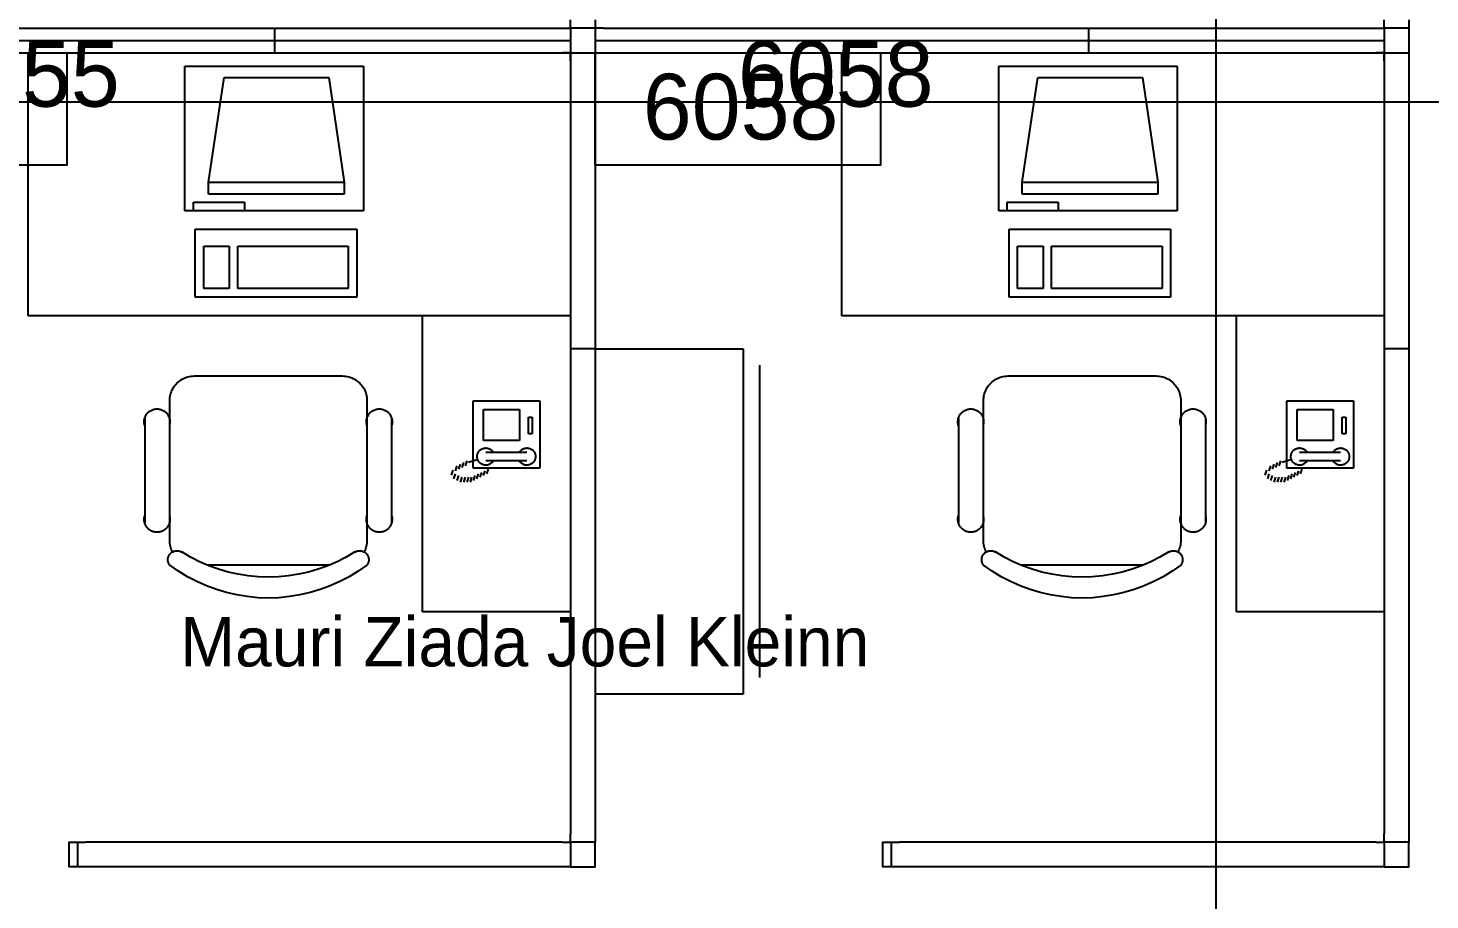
# Model space of a CAD drawing. Header units: millimetres. Extents: x 18694 to 89916, y 18694 to 89916.
# Drawn here: x 45707 to 50039, y 78460 to 81153 of the extents above; entities that cross this region are included whole.
import ezdxf

# ---------------------------------------------------------------- set-up
doc = ezdxf.new("R2010")
doc.units = ezdxf.units.MM
doc.header["$MEASUREMENT"] = 0
for name, color, linetype in [('EMPLOYEE', 7, 'Continuous'), ('GRIDLN', 7, 'Continuous'), ('PANELS_201', 7, 'Continuous'), ('RMNUM', 7, 'Continuous')]:
    doc.layers.add(name, color=color, linetype=linetype)

msp = doc.modelspace()

# ---------------------------------------------------------------- linework, layer by layer
for p, q in [((45707.338085, 80264.260101), (45707.338085, 81077.060101)), ((45707.338085, 81077.060101), (47383.738085, 81077.060101)), ((47383.738085, 81077.060101), (47383.738085, 79349.860101)), ((48221.938085, 80264.260101), (48221.938085, 81077.060101)), ((48221.938085, 81077.060101), (49898.338085, 81077.060101)), ((49898.338085, 81077.060101), (49898.338085, 79349.860101)), ((46192.136168, 80588.689697), (46192.136168, 81035.104466)), ((46192.136168, 81035.104466), (46743.589706, 81035.104466)), ((46743.589706, 81035.104466), (46743.589706, 80588.689697)), ((48706.736168, 80588.689697), (48706.736168, 81035.104466)), ((48706.736168, 81035.104466), (49258.189706, 81035.104466)), ((49258.189706, 81035.104466), (49258.189706, 80588.689697)), ((46264.662937, 80677.589697), (46313.438399, 81000.958867)), ((46313.438399, 81000.958867), (46636.39543, 81000.958867)), ((46636.39543, 81000.958867), (46683.762937, 80677.589697)), ((48779.262937, 80677.589697), (48828.038399, 81000.958867)), ((48828.038399, 81000.958867), (49150.99543, 81000.958867)), ((49150.99543, 81000.958867), (49198.362937, 80677.589697)), ((46264.662937, 80640.458987), (46264.662937, 80677.589697)), ((46264.662937, 80677.589697), (46683.762937, 80677.589697)), ((46683.762937, 80677.589697), (46683.762937, 80640.458987)), ((48779.262937, 80640.458987), (48779.262937, 80677.589697)), ((48779.262937, 80677.589697), (49198.362937, 80677.589697)), ((49198.362937, 80677.589697), (49198.362937, 80640.458987)), ((46683.762937, 80640.458987), (46264.662937, 80640.458987)), ((49198.362937, 80640.458987), (48779.262937, 80640.458987)), ((46743.589706, 80588.689697), (46192.136168, 80588.689697)), ((46218.39586, 80614.949389), (46375.954014, 80614.949389)), ((46218.39586, 80588.689697), (46218.39586, 80614.949389)), ((46375.954014, 80614.949389), (46375.954014, 80588.689697)), ((49258.189706, 80588.689697), (48706.736168, 80588.689697)), ((48732.99586, 80614.949389), (48890.554014, 80614.949389)), ((48732.99586, 80588.689697), (48732.99586, 80614.949389)), ((48890.554014, 80614.949389), (48890.554014, 80588.689697)), ((46224.140168, 80321.989697), (46224.140168, 80532.067235)), ((46224.140168, 80532.067235), (46723.074322, 80532.067235)), ((46723.074322, 80532.067235), (46723.074322, 80321.989697)), ((48738.740168, 80321.989697), (48738.740168, 80532.067235)), ((48738.740168, 80532.067235), (49237.674322, 80532.067235)), ((49237.674322, 80532.067235), (49237.674322, 80321.989697)), ((46250.39986, 80348.249389), (46250.39986, 80479.54785)), ((46250.39986, 80479.54785), (46329.178937, 80479.54785)), ((46329.178937, 80479.54785), (46329.178937, 80348.249389)), ((46355.438629, 80348.249389), (46355.438629, 80479.54785)), ((46355.438629, 80479.54785), (46696.814629, 80479.54785)), ((46696.814629, 80479.54785), (46696.814629, 80348.249389)), ((48764.99986, 80348.249389), (48764.99986, 80479.54785)), ((48764.99986, 80479.54785), (48843.778937, 80479.54785)), ((48843.778937, 80479.54785), (48843.778937, 80348.249389)), ((48870.038629, 80348.249389), (48870.038629, 80479.54785)), ((48870.038629, 80479.54785), (49211.414629, 80479.54785)), ((49211.414629, 80479.54785), (49211.414629, 80348.249389)), ((46723.074322, 80321.989697), (46224.140168, 80321.989697)), ((46329.178937, 80348.249389), (46250.39986, 80348.249389)), ((46696.814629, 80348.249389), (46355.438629, 80348.249389)), ((49237.674322, 80321.989697), (48738.740168, 80321.989697)), ((48843.778937, 80348.249389), (48764.99986, 80348.249389)), ((49211.414629, 80348.249389), (48870.038629, 80348.249389)), ((47383.738085, 80264.260101), (45707.338085, 80264.260101)), ((46926.538085, 79349.860101), (46926.538085, 80264.260101)), ((49898.338085, 80264.260101), (48221.938085, 80264.260101)), ((49441.138085, 79349.860101), (49441.138085, 80264.260101)), ((47459.938085, 80162.660101), (47917.138085, 80162.660101)), ((47459.938085, 80162.660101), (47459.938085, 79095.860101)), ((47917.138085, 80162.660101), (47917.138085, 79095.860101)), ((47967.938085, 80111.860101), (47967.938085, 79146.660101)), ((46221.274185, 80078.479406), (46678.474185, 80078.479406)), ((48735.874185, 80078.479406), (49193.074185, 80078.479406)), ((46145.074185, 79570.479406), (46145.074185, 80002.279406)), ((46754.674185, 80002.279406), (46754.674185, 79570.479406)), ((47082.630206, 79793.477136), (47082.630206, 80001.891307)), ((47082.630206, 80001.891307), (47288.473664, 80001.891307)), ((47114.471429, 79879.713103), (47114.471429, 79974.963103)), ((47114.471429, 79974.963103), (47225.596429, 79974.963103)), ((47225.596429, 79974.963103), (47225.596429, 79879.713103)), ((47288.473664, 80001.891307), (47288.473664, 79793.477136)), ((48659.674185, 79570.479406), (48659.674185, 80002.279406)), ((49269.274185, 80002.279406), (49269.274185, 79570.479406)), ((49597.230206, 79793.477136), (49597.230206, 80001.891307)), ((49597.230206, 80001.891307), (49803.073664, 80001.891307)), ((49629.071429, 79879.713103), (49629.071429, 79974.963103)), ((49629.071429, 79974.963103), (49740.196429, 79974.963103)), ((49740.196429, 79974.963103), (49740.196429, 79879.713103)), ((49803.073664, 80001.891307), (49803.073664, 79793.477136)), ((46067.807748, 79948.304406), (46067.807748, 79624.454406)), ((46830.874185, 79948.304406), (46830.874185, 79624.454406)), ((47134.315179, 79951.150603), (47134.315179, 79951.150603)), ((47134.315179, 79927.338103), (47134.315179, 79927.338103)), ((47158.127679, 79951.150603), (47158.127679, 79951.150603)), ((47158.127679, 79927.338103), (47158.127679, 79927.338103)), ((47181.940179, 79951.150603), (47181.940179, 79951.150603)), ((47181.940179, 79927.338103), (47181.940179, 79927.338103)), ((47205.752679, 79951.150603), (47205.752679, 79951.150603)), ((47205.752679, 79927.338103), (47205.752679, 79927.338103)), ((47253.377679, 79899.556853), (47253.377679, 79951.150603)), ((47253.377679, 79951.150603), (47265.283929, 79951.150603)), ((47265.283929, 79951.150603), (47265.283929, 79899.556853)), ((48582.407748, 79948.304406), (48582.407748, 79624.454406)), ((49345.474185, 79948.304406), (49345.474185, 79624.454406)), ((49648.915179, 79951.150603), (49648.915179, 79951.150603)), ((49648.915179, 79927.338103), (49648.915179, 79927.338103)), ((49672.727679, 79951.150603), (49672.727679, 79951.150603)), ((49672.727679, 79927.338103), (49672.727679, 79927.338103)), ((49696.540179, 79951.150603), (49696.540179, 79951.150603)), ((49696.540179, 79927.338103), (49696.540179, 79927.338103)), ((49720.352679, 79951.150603), (49720.352679, 79951.150603)), ((49720.352679, 79927.338103), (49720.352679, 79927.338103)), ((49767.977679, 79899.556853), (49767.977679, 79951.150603)), ((49767.977679, 79951.150603), (49779.883929, 79951.150603)), ((49779.883929, 79951.150603), (49779.883929, 79899.556853)), ((47134.315179, 79903.525603), (47134.315179, 79903.525603)), ((47158.127679, 79903.525603), (47158.127679, 79903.525603)), ((47181.940179, 79903.525603), (47181.940179, 79903.525603)), ((47205.752679, 79903.525603), (47205.752679, 79903.525603)), ((47265.283929, 79899.556853), (47253.377679, 79899.556853)), ((49648.915179, 79903.525603), (49648.915179, 79903.525603)), ((49672.727679, 79903.525603), (49672.727679, 79903.525603)), ((49696.540179, 79903.525603), (49696.540179, 79903.525603)), ((49720.352679, 79903.525603), (49720.352679, 79903.525603)), ((49779.883929, 79899.556853), (49767.977679, 79899.556853)), ((47225.596429, 79879.713103), (47114.471429, 79879.713103)), ((47248.732791, 79842.194013), (47121.732791, 79842.194013)), ((49740.196429, 79879.713103), (49629.071429, 79879.713103)), ((49763.332791, 79842.194013), (49636.332791, 79842.194013)), ((47032.419696, 79801.167098), (47027.339696, 79785.927098)), ((47042.579696, 79806.247098), (47037.499696, 79791.007098)), ((47052.739696, 79811.327098), (47047.659696, 79796.087098)), ((47062.899696, 79816.407098), (47057.819696, 79801.167098)), ((47096.881811, 79820.492369), (47067.979696, 79811.327098)), ((47248.732791, 79816.794013), (47121.732791, 79816.794013)), ((49547.019696, 79801.167098), (49541.939696, 79785.927098)), ((49557.179696, 79806.247098), (49552.099696, 79791.007098)), ((49567.339696, 79811.327098), (49562.259696, 79796.087098)), ((49577.499696, 79816.407098), (49572.419696, 79801.167098)), ((49611.481811, 79820.492369), (49582.579696, 79811.327098)), ((49763.332791, 79816.794013), (49636.332791, 79816.794013)), ((47020.105649, 79787.721413), (47015.025649, 79772.481413)), ((47027.339696, 79775.767098), (47022.259696, 79760.527098)), ((47037.499696, 79770.687098), (47032.419696, 79755.447098)), ((47047.659696, 79765.607098), (47042.579696, 79750.367098)), ((47057.819696, 79765.607098), (47052.739696, 79750.367098)), ((47067.979696, 79765.607098), (47062.899696, 79750.367098)), ((47078.139696, 79765.607098), (47073.059696, 79750.367098)), ((47288.473664, 79793.477136), (47082.630206, 79793.477136)), ((47088.299696, 79770.687098), (47083.219696, 79755.447098)), ((47098.459696, 79775.767098), (47093.379696, 79760.527098)), ((47108.619696, 79780.847098), (47103.539696, 79765.607098)), ((47118.779696, 79785.927098), (47113.699696, 79770.687098)), ((47128.939696, 79791.007098), (47123.859696, 79775.767098)), ((49534.705649, 79787.721413), (49529.625649, 79772.481413)), ((49541.939696, 79775.767098), (49536.859696, 79760.527098)), ((49552.099696, 79770.687098), (49547.019696, 79755.447098)), ((49562.259696, 79765.607098), (49557.179696, 79750.367098)), ((49572.419696, 79765.607098), (49567.339696, 79750.367098)), ((49582.579696, 79765.607098), (49577.499696, 79750.367098)), ((49592.739696, 79765.607098), (49587.659696, 79750.367098)), ((49803.073664, 79793.477136), (49597.230206, 79793.477136)), ((49602.899696, 79770.687098), (49597.819696, 79755.447098)), ((49613.059696, 79775.767098), (49607.979696, 79760.527098)), ((49623.219696, 79780.847098), (49618.139696, 79765.607098)), ((49633.379696, 79785.927098), (49628.299696, 79770.687098)), ((49643.539696, 79791.007098), (49638.459696, 79775.767098)), ((46638.8531, 79494.279406), (46260.895271, 79494.279406)), ((49153.4531, 79494.279406), (48775.495271, 79494.279406)), ((47383.738085, 79349.860101), (46926.538085, 79349.860101)), ((49898.338085, 79349.860101), (49441.138085, 79349.860101)), ((47917.138085, 79095.860101), (47459.938085, 79095.860101))]:
    msp.add_line(p, q)
for points in [[(46145.074185, 80002.279406), (46145.237335, 80007.263124), (46145.726087, 80012.225502), (46146.538347, 80017.145288), (46147.670637, 80022.001417), (46149.118109, 80026.773093), (46150.874565, 80031.439883), (46152.932482, 80035.981804), (46155.283049, 80040.379406), (46157.916201, 80044.613858), (46160.820661, 80048.667027), (46163.983992, 80052.521557), (46167.392648, 80056.160943), (46171.032034, 80059.569599), (46174.886564, 80062.73293), (46178.939733, 80065.63739), (46183.174185, 80068.270542), (46187.571787, 80070.621109), (46192.113708, 80072.679026), (46196.780498, 80074.435482), (46201.552174, 80075.882954), (46206.408303, 80077.015244), (46211.328089, 80077.827504), (46216.290467, 80078.316256), (46221.274185, 80078.479406)], [(46678.474185, 80078.479406), (46683.457904, 80078.316256), (46688.420281, 80077.827504), (46693.340068, 80077.015244), (46698.196196, 80075.882954), (46702.967872, 80074.435482), (46707.634663, 80072.679026), (46712.176583, 80070.621109), (46716.574185, 80068.270542), (46720.808637, 80065.63739), (46724.861806, 80062.73293), (46728.716336, 80059.569599), (46732.355722, 80056.160943), (46735.764379, 80052.521557), (46738.92771, 80048.667027), (46741.83217, 80044.613858), (46744.465321, 80040.379406), (46746.815888, 80035.981804), (46748.873806, 80031.439883), (46750.630261, 80026.773093), (46752.077733, 80022.001417), (46753.210024, 80017.145288), (46754.022284, 80012.225502), (46754.511035, 80007.263124), (46754.674185, 80002.279406)], [(48659.674185, 80002.279406), (48659.837335, 80007.263124), (48660.326087, 80012.225502), (48661.138347, 80017.145288), (48662.270637, 80022.001417), (48663.718109, 80026.773093), (48665.474565, 80031.439883), (48667.532482, 80035.981804), (48669.883049, 80040.379406), (48672.516201, 80044.613858), (48675.420661, 80048.667027), (48678.583992, 80052.521557), (48681.992648, 80056.160943), (48685.632034, 80059.569599), (48689.486564, 80062.73293), (48693.539733, 80065.63739), (48697.774185, 80068.270542), (48702.171787, 80070.621109), (48706.713708, 80072.679026), (48711.380498, 80074.435482), (48716.152174, 80075.882954), (48721.008303, 80077.015244), (48725.928089, 80077.827504), (48730.890467, 80078.316256), (48735.874185, 80078.479406)], [(49193.074185, 80078.479406), (49198.057904, 80078.316256), (49203.020281, 80077.827504), (49207.940068, 80077.015244), (49212.796196, 80075.882954), (49217.567872, 80074.435482), (49222.234663, 80072.679026), (49226.776583, 80070.621109), (49231.174185, 80068.270542), (49235.408637, 80065.63739), (49239.461806, 80062.73293), (49243.316336, 80059.569599), (49246.955722, 80056.160943), (49250.364379, 80052.521557), (49253.52771, 80048.667027), (49256.43217, 80044.613858), (49259.065321, 80040.379406), (49261.415888, 80035.981804), (49263.473806, 80031.439883), (49265.230261, 80026.773093), (49266.677733, 80022.001417), (49267.810024, 80017.145288), (49268.622284, 80012.225502), (49269.111035, 80007.263124), (49269.274185, 80002.279406)], [(46067.807748, 79926.079406), (46067.16577, 79928.580471), (46066.687789, 79931.117988), (46066.375828, 79933.681217), (46066.231207, 79936.259307), (46066.254539, 79938.841344), (46066.445724, 79941.4164), (46066.803955, 79943.973573), (46067.327713, 79946.502038), (46068.014783, 79948.991094), (46068.862255, 79951.430203), (46069.866542, 79953.80904), (46071.023394, 79956.117537), (46072.327913, 79958.34592), (46073.774577, 79960.484758), (46075.357262, 79962.524996), (46077.069268, 79964.457997), (46078.903349, 79966.27558), (46080.851742, 79967.970051), (46082.906197, 79969.534236), (46085.058019, 79970.961514), (46087.298099, 79972.245844), (46089.616954, 79973.38179), (46092.004769, 79974.364541), (46094.451436, 79975.18994), (46096.946598, 79975.85449), (46099.479693, 79976.355381), (46102.039999, 79976.69049), (46104.616677, 79976.8584), (46107.198819, 79976.8584), (46109.775497, 79976.69049), (46112.335802, 79976.355381), (46114.868898, 79975.85449), (46117.36406, 79975.18994), (46119.810727, 79974.364541), (46122.198542, 79973.38179), (46124.517397, 79972.245844), (46126.757477, 79970.961514), (46128.909299, 79969.534236), (46130.963754, 79967.970051), (46132.912146, 79966.27558), (46134.746228, 79964.457997), (46136.458234, 79962.524996), (46138.040919, 79960.484758), (46139.487583, 79958.34592), (46140.792102, 79956.117537), (46141.948953, 79953.80904), (46142.953241, 79951.430203), (46143.800713, 79948.991094), (46144.487783, 79946.502038), (46145.011541, 79943.973573), (46145.369772, 79941.4164), (46145.560957, 79938.841344), (46145.584289, 79936.259307), (46145.439668, 79933.681217), (46145.127707, 79931.117988), (46144.649726, 79928.580471), (46144.007748, 79926.079406)], [(46754.674185, 79926.079406), (46754.032207, 79928.580471), (46753.554226, 79931.117988), (46753.242265, 79933.681217), (46753.097644, 79936.259307), (46753.120976, 79938.841344), (46753.312162, 79941.4164), (46753.670392, 79943.973573), (46754.19415, 79946.502038), (46754.88122, 79948.991094), (46755.728692, 79951.430203), (46756.73298, 79953.80904), (46757.889831, 79956.117537), (46759.19435, 79958.34592), (46760.641014, 79960.484758), (46762.223699, 79962.524996), (46763.935705, 79964.457997), (46765.769787, 79966.27558), (46767.718179, 79967.970051), (46769.772634, 79969.534236), (46771.924456, 79970.961514), (46774.164536, 79972.245844), (46776.483391, 79973.38179), (46778.871206, 79974.364541), (46781.317873, 79975.18994), (46783.813036, 79975.85449), (46786.346131, 79976.355381), (46788.906436, 79976.69049), (46791.483114, 79976.8584), (46794.065257, 79976.8584), (46796.641934, 79976.69049), (46799.20224, 79976.355381), (46801.735335, 79975.85449), (46804.230497, 79975.18994), (46806.677164, 79974.364541), (46809.064979, 79973.38179), (46811.383834, 79972.245844), (46813.623914, 79970.961514), (46815.775736, 79969.534236), (46817.830192, 79967.970051), (46819.778584, 79966.27558), (46821.612665, 79964.457997), (46823.324672, 79962.524996), (46824.907357, 79960.484758), (46826.35402, 79958.34592), (46827.658539, 79956.117537), (46828.815391, 79953.80904), (46829.819678, 79951.430203), (46830.66715, 79948.991094), (46831.35422, 79946.502038), (46831.877978, 79943.973573), (46832.236209, 79941.4164), (46832.427394, 79938.841344), (46832.450726, 79936.259307), (46832.306105, 79933.681217), (46831.994144, 79931.117988), (46831.516163, 79928.580471), (46830.874185, 79926.079406)], [(48582.407748, 79926.079406), (48581.76577, 79928.580471), (48581.287789, 79931.117988), (48580.975828, 79933.681217), (48580.831207, 79936.259307), (48580.854539, 79938.841344), (48581.045724, 79941.4164), (48581.403955, 79943.973573), (48581.927713, 79946.502038), (48582.614783, 79948.991094), (48583.462255, 79951.430203), (48584.466542, 79953.80904), (48585.623394, 79956.117537), (48586.927913, 79958.34592), (48588.374577, 79960.484758), (48589.957262, 79962.524996), (48591.669268, 79964.457997), (48593.503349, 79966.27558), (48595.451742, 79967.970051), (48597.506197, 79969.534236), (48599.658019, 79970.961514), (48601.898099, 79972.245844), (48604.216954, 79973.38179), (48606.604769, 79974.364541), (48609.051436, 79975.18994), (48611.546598, 79975.85449), (48614.079693, 79976.355381), (48616.639999, 79976.69049), (48619.216677, 79976.8584), (48621.798819, 79976.8584), (48624.375497, 79976.69049), (48626.935802, 79976.355381), (48629.468898, 79975.85449), (48631.96406, 79975.18994), (48634.410727, 79974.364541), (48636.798542, 79973.38179), (48639.117397, 79972.245844), (48641.357477, 79970.961514), (48643.509299, 79969.534236), (48645.563754, 79967.970051), (48647.512146, 79966.27558), (48649.346228, 79964.457997), (48651.058234, 79962.524996), (48652.640919, 79960.484758), (48654.087583, 79958.34592), (48655.392102, 79956.117537), (48656.548953, 79953.80904), (48657.553241, 79951.430203), (48658.400713, 79948.991094), (48659.087783, 79946.502038), (48659.611541, 79943.973573), (48659.969772, 79941.4164), (48660.160957, 79938.841344), (48660.184289, 79936.259307), (48660.039668, 79933.681217), (48659.727707, 79931.117988), (48659.249726, 79928.580471), (48658.607748, 79926.079406)], [(49269.274185, 79926.079406), (49268.632207, 79928.580471), (49268.154226, 79931.117988), (49267.842265, 79933.681217), (49267.697644, 79936.259307), (49267.720976, 79938.841344), (49267.912162, 79941.4164), (49268.270392, 79943.973573), (49268.79415, 79946.502038), (49269.48122, 79948.991094), (49270.328692, 79951.430203), (49271.33298, 79953.80904), (49272.489831, 79956.117537), (49273.79435, 79958.34592), (49275.241014, 79960.484758), (49276.823699, 79962.524996), (49278.535705, 79964.457997), (49280.369787, 79966.27558), (49282.318179, 79967.970051), (49284.372634, 79969.534236), (49286.524456, 79970.961514), (49288.764536, 79972.245844), (49291.083391, 79973.38179), (49293.471206, 79974.364541), (49295.917873, 79975.18994), (49298.413036, 79975.85449), (49300.946131, 79976.355381), (49303.506436, 79976.69049), (49306.083114, 79976.8584), (49308.665257, 79976.8584), (49311.241934, 79976.69049), (49313.80224, 79976.355381), (49316.335335, 79975.85449), (49318.830497, 79975.18994), (49321.277164, 79974.364541), (49323.664979, 79973.38179), (49325.983834, 79972.245844), (49328.223914, 79970.961514), (49330.375736, 79969.534236), (49332.430192, 79967.970051), (49334.378584, 79966.27558), (49336.212665, 79964.457997), (49337.924672, 79962.524996), (49339.507357, 79960.484758), (49340.95402, 79958.34592), (49342.258539, 79956.117537), (49343.415391, 79953.80904), (49344.419678, 79951.430203), (49345.26715, 79948.991094), (49345.95422, 79946.502038), (49346.477978, 79943.973573), (49346.836209, 79941.4164), (49347.027394, 79938.841344), (49347.050726, 79936.259307), (49346.906105, 79933.681217), (49346.594144, 79931.117988), (49346.116163, 79928.580471), (49345.474185, 79926.079406)], [(47145.131593, 79816.794013), (47144.253117, 79815.294406), (47143.278671, 79813.855311), (47142.212406, 79812.482861), (47141.058867, 79811.182904), (47139.82297, 79809.96098), (47138.509981, 79808.822297), (47137.125495, 79807.771707), (47135.675414, 79806.813686), (47134.165915, 79805.952319), (47132.603433, 79805.191275), (47130.994624, 79804.533797), (47129.346347, 79803.982688), (47127.665624, 79803.540296), (47125.959618, 79803.208506), (47124.2356, 79802.988733), (47122.500916, 79802.881912), (47120.762958, 79802.888499), (47119.029133, 79803.008466), (47117.30683, 79803.241302), (47115.603389, 79803.586015), (47113.926068, 79804.041135), (47112.282015, 79804.604722), (47110.678237, 79805.274376), (47109.121569, 79806.047243), (47107.618643, 79806.920028), (47106.175865, 79807.889013), (47104.799383, 79808.950069), (47103.495064, 79810.098672), (47102.268464, 79811.329929), (47101.124813, 79812.638593), (47100.068982, 79814.019087), (47099.105473, 79815.465527), (47098.23839, 79816.97175), (47097.471429, 79818.531337), (47096.807858, 79820.137641), (47096.250506, 79821.783818), (47095.801747, 79823.462852), (47095.463493, 79825.167588), (47095.237187, 79826.890761), (47095.123792, 79828.625028), (47095.123792, 79830.362998), (47095.237187, 79832.097265), (47095.463493, 79833.820438), (47095.801747, 79835.525174), (47096.250506, 79837.204208), (47096.807858, 79838.850385), (47097.471429, 79840.456689), (47098.23839, 79842.016276), (47099.105473, 79843.522499), (47100.068982, 79844.968939), (47101.124813, 79846.349433), (47102.268464, 79847.658097), (47103.495064, 79848.889354), (47104.799383, 79850.037957), (47106.175865, 79851.099013), (47107.618643, 79852.067997), (47109.121569, 79852.940783), (47110.678237, 79853.713649), (47112.282015, 79854.383304), (47113.926068, 79854.946891), (47115.603389, 79855.402011), (47117.30683, 79855.746724), (47119.029133, 79855.97956), (47120.762958, 79856.099527), (47122.500916, 79856.106114), (47124.2356, 79855.999293), (47125.959618, 79855.77952), (47127.665624, 79855.44773), (47129.346347, 79855.005338), (47130.994624, 79854.454229), (47132.603433, 79853.796751), (47134.165915, 79853.035707), (47135.675414, 79852.17434), (47137.125495, 79851.216319), (47138.509981, 79850.165729), (47139.82297, 79849.027046), (47141.058867, 79847.805122), (47142.212406, 79846.505165), (47143.278671, 79845.132715), (47144.253117, 79843.69362), (47145.131593, 79842.194013)], [(47225.333989, 79842.194013), (47226.212464, 79843.69362), (47227.186911, 79845.132715), (47228.253175, 79846.505165), (47229.406714, 79847.805122), (47230.642612, 79849.027046), (47231.955601, 79850.165729), (47233.340086, 79851.216319), (47234.790168, 79852.17434), (47236.299667, 79853.035707), (47237.862149, 79853.796751), (47239.470957, 79854.454229), (47241.119235, 79855.005338), (47242.799958, 79855.44773), (47244.505963, 79855.77952), (47246.229982, 79855.999293), (47247.964666, 79856.106114), (47249.702624, 79856.099527), (47251.436448, 79855.97956), (47253.158751, 79855.746724), (47254.862193, 79855.402011), (47256.539514, 79854.946891), (47258.183566, 79854.383304), (47259.787344, 79853.713649), (47261.344013, 79852.940783), (47262.846939, 79852.067997), (47264.289717, 79851.099013), (47265.666198, 79850.037957), (47266.970518, 79848.889354), (47268.197117, 79847.658097), (47269.340769, 79846.349433), (47270.396599, 79844.968939), (47271.360109, 79843.522499), (47272.227192, 79842.016276), (47272.994153, 79840.456689), (47273.657723, 79838.850385), (47274.215076, 79837.204208), (47274.663835, 79835.525174), (47275.002088, 79833.820438), (47275.228395, 79832.097265), (47275.341789, 79830.362998), (47275.341789, 79828.625028), (47275.228395, 79826.890761), (47275.002088, 79825.167588), (47274.663835, 79823.462852), (47274.215076, 79821.783818), (47273.657723, 79820.137641), (47272.994153, 79818.531337), (47272.227192, 79816.97175), (47271.360109, 79815.465527), (47270.396599, 79814.019087), (47269.340769, 79812.638593), (47268.197117, 79811.329929), (47266.970518, 79810.098672), (47265.666198, 79808.950069), (47264.289717, 79807.889013), (47262.846939, 79806.920028), (47261.344013, 79806.047243), (47259.787344, 79805.274376), (47258.183566, 79804.604722), (47256.539514, 79804.041135), (47254.862193, 79803.586015), (47253.158751, 79803.241302), (47251.436448, 79803.008466), (47249.702624, 79802.888499), (47247.964666, 79802.881912), (47246.229982, 79802.988733), (47244.505963, 79803.208506), (47242.799958, 79803.540296), (47241.119235, 79803.982688), (47239.470957, 79804.533797), (47237.862149, 79805.191275), (47236.299667, 79805.952319), (47234.790168, 79806.813686), (47233.340086, 79807.771707), (47231.955601, 79808.822297), (47230.642612, 79809.96098), (47229.406714, 79811.182904), (47228.253175, 79812.482861), (47227.186911, 79813.855311), (47226.212464, 79815.294406), (47225.333989, 79816.794013)], [(49659.731593, 79816.794013), (49658.853117, 79815.294406), (49657.878671, 79813.855311), (49656.812406, 79812.482861), (49655.658867, 79811.182904), (49654.42297, 79809.96098), (49653.109981, 79808.822297), (49651.725495, 79807.771707), (49650.275414, 79806.813686), (49648.765915, 79805.952319), (49647.203433, 79805.191275), (49645.594624, 79804.533797), (49643.946347, 79803.982688), (49642.265624, 79803.540296), (49640.559618, 79803.208506), (49638.8356, 79802.988733), (49637.100916, 79802.881912), (49635.362958, 79802.888499), (49633.629133, 79803.008466), (49631.90683, 79803.241302), (49630.203389, 79803.586015), (49628.526068, 79804.041135), (49626.882015, 79804.604722), (49625.278237, 79805.274376), (49623.721569, 79806.047243), (49622.218643, 79806.920028), (49620.775865, 79807.889013), (49619.399383, 79808.950069), (49618.095064, 79810.098672), (49616.868464, 79811.329929), (49615.724813, 79812.638593), (49614.668982, 79814.019087), (49613.705473, 79815.465527), (49612.83839, 79816.97175), (49612.071429, 79818.531337), (49611.407858, 79820.137641), (49610.850506, 79821.783818), (49610.401747, 79823.462852), (49610.063493, 79825.167588), (49609.837187, 79826.890761), (49609.723792, 79828.625028), (49609.723792, 79830.362998), (49609.837187, 79832.097265), (49610.063493, 79833.820438), (49610.401747, 79835.525174), (49610.850506, 79837.204208), (49611.407858, 79838.850385), (49612.071429, 79840.456689), (49612.83839, 79842.016276), (49613.705473, 79843.522499), (49614.668982, 79844.968939), (49615.724813, 79846.349433), (49616.868464, 79847.658097), (49618.095064, 79848.889354), (49619.399383, 79850.037957), (49620.775865, 79851.099013), (49622.218643, 79852.067997), (49623.721569, 79852.940783), (49625.278237, 79853.713649), (49626.882015, 79854.383304), (49628.526068, 79854.946891), (49630.203389, 79855.402011), (49631.90683, 79855.746724), (49633.629133, 79855.97956), (49635.362958, 79856.099527), (49637.100916, 79856.106114), (49638.8356, 79855.999293), (49640.559618, 79855.77952), (49642.265624, 79855.44773), (49643.946347, 79855.005338), (49645.594624, 79854.454229), (49647.203433, 79853.796751), (49648.765915, 79853.035707), (49650.275414, 79852.17434), (49651.725495, 79851.216319), (49653.109981, 79850.165729), (49654.42297, 79849.027046), (49655.658867, 79847.805122), (49656.812406, 79846.505165), (49657.878671, 79845.132715), (49658.853117, 79843.69362), (49659.731593, 79842.194013)], [(49739.933989, 79842.194013), (49740.812464, 79843.69362), (49741.786911, 79845.132715), (49742.853175, 79846.505165), (49744.006714, 79847.805122), (49745.242612, 79849.027046), (49746.555601, 79850.165729), (49747.940086, 79851.216319), (49749.390168, 79852.17434), (49750.899667, 79853.035707), (49752.462149, 79853.796751), (49754.070957, 79854.454229), (49755.719235, 79855.005338), (49757.399958, 79855.44773), (49759.105963, 79855.77952), (49760.829982, 79855.999293), (49762.564666, 79856.106114), (49764.302624, 79856.099527), (49766.036448, 79855.97956), (49767.758751, 79855.746724), (49769.462193, 79855.402011), (49771.139514, 79854.946891), (49772.783566, 79854.383304), (49774.387344, 79853.713649), (49775.944013, 79852.940783), (49777.446939, 79852.067997), (49778.889717, 79851.099013), (49780.266198, 79850.037957), (49781.570518, 79848.889354), (49782.797117, 79847.658097), (49783.940769, 79846.349433), (49784.996599, 79844.968939), (49785.960109, 79843.522499), (49786.827192, 79842.016276), (49787.594153, 79840.456689), (49788.257723, 79838.850385), (49788.815076, 79837.204208), (49789.263835, 79835.525174), (49789.602088, 79833.820438), (49789.828395, 79832.097265), (49789.941789, 79830.362998), (49789.941789, 79828.625028), (49789.828395, 79826.890761), (49789.602088, 79825.167588), (49789.263835, 79823.462852), (49788.815076, 79821.783818), (49788.257723, 79820.137641), (49787.594153, 79818.531337), (49786.827192, 79816.97175), (49785.960109, 79815.465527), (49784.996599, 79814.019087), (49783.940769, 79812.638593), (49782.797117, 79811.329929), (49781.570518, 79810.098672), (49780.266198, 79808.950069), (49778.889717, 79807.889013), (49777.446939, 79806.920028), (49775.944013, 79806.047243), (49774.387344, 79805.274376), (49772.783566, 79804.604722), (49771.139514, 79804.041135), (49769.462193, 79803.586015), (49767.758751, 79803.241302), (49766.036448, 79803.008466), (49764.302624, 79802.888499), (49762.564666, 79802.881912), (49760.829982, 79802.988733), (49759.105963, 79803.208506), (49757.399958, 79803.540296), (49755.719235, 79803.982688), (49754.070957, 79804.533797), (49752.462149, 79805.191275), (49750.899667, 79805.952319), (49749.390168, 79806.813686), (49747.940086, 79807.771707), (49746.555601, 79808.822297), (49745.242612, 79809.96098), (49744.006714, 79811.182904), (49742.853175, 79812.482861), (49741.786911, 79813.855311), (49740.812464, 79815.294406), (49739.933989, 79816.794013)], [(46144.007748, 79646.679406), (46144.649726, 79644.178341), (46145.127707, 79641.640823), (46145.439668, 79639.077594), (46145.584289, 79636.499505), (46145.560957, 79633.917467), (46145.369772, 79631.342412), (46145.011541, 79628.785239), (46144.487783, 79626.256773), (46143.800713, 79623.767718), (46142.953241, 79621.328609), (46141.948953, 79618.949771), (46140.792102, 79616.641275), (46139.487583, 79614.412891), (46138.040919, 79612.274054), (46136.458234, 79610.233816), (46134.746228, 79608.300814), (46132.912146, 79606.483231), (46130.963754, 79604.788761), (46128.909299, 79603.224576), (46126.757477, 79601.797297), (46124.517397, 79600.512967), (46122.198542, 79599.377022), (46119.810727, 79598.39427), (46117.36406, 79597.568872), (46114.868898, 79596.904321), (46112.335802, 79596.403431), (46109.775497, 79596.068321), (46107.198819, 79595.900411), (46104.616677, 79595.900411), (46102.039999, 79596.068321), (46099.479693, 79596.403431), (46096.946598, 79596.904321), (46094.451436, 79597.568872), (46092.004769, 79598.39427), (46089.616954, 79599.377022), (46087.298099, 79600.512967), (46085.058019, 79601.797297), (46082.906197, 79603.224576), (46080.851742, 79604.788761), (46078.903349, 79606.483231), (46077.069268, 79608.300814), (46075.357262, 79610.233816), (46073.774577, 79612.274054), (46072.327913, 79614.412891), (46071.023394, 79616.641275), (46069.866542, 79618.949771), (46068.862255, 79621.328609), (46068.014783, 79623.767718), (46067.327713, 79626.256773), (46066.803955, 79628.785239), (46066.445724, 79631.342412), (46066.254539, 79633.917467), (46066.231207, 79636.499505), (46066.375828, 79639.077594), (46066.687789, 79641.640823), (46067.16577, 79644.178341), (46067.807748, 79646.679406)], [(46830.874185, 79646.679406), (46831.516163, 79644.178341), (46831.994144, 79641.640823), (46832.306105, 79639.077594), (46832.450726, 79636.499505), (46832.427394, 79633.917467), (46832.236209, 79631.342412), (46831.877978, 79628.785239), (46831.35422, 79626.256773), (46830.66715, 79623.767718), (46829.819678, 79621.328609), (46828.815391, 79618.949771), (46827.658539, 79616.641275), (46826.35402, 79614.412891), (46824.907357, 79612.274054), (46823.324672, 79610.233816), (46821.612665, 79608.300814), (46819.778584, 79606.483231), (46817.830192, 79604.788761), (46815.775736, 79603.224576), (46813.623914, 79601.797297), (46811.383834, 79600.512967), (46809.064979, 79599.377022), (46806.677164, 79598.39427), (46804.230497, 79597.568872), (46801.735335, 79596.904321), (46799.20224, 79596.403431), (46796.641934, 79596.068321), (46794.065257, 79595.900411), (46791.483114, 79595.900411), (46788.906436, 79596.068321), (46786.346131, 79596.403431), (46783.813036, 79596.904321), (46781.317873, 79597.568872), (46778.871206, 79598.39427), (46776.483391, 79599.377022), (46774.164536, 79600.512967), (46771.924456, 79601.797297), (46769.772634, 79603.224576), (46767.718179, 79604.788761), (46765.769787, 79606.483231), (46763.935705, 79608.300814), (46762.223699, 79610.233816), (46760.641014, 79612.274054), (46759.19435, 79614.412891), (46757.889831, 79616.641275), (46756.73298, 79618.949771), (46755.728692, 79621.328609), (46754.88122, 79623.767718), (46754.19415, 79626.256773), (46753.670392, 79628.785239), (46753.312162, 79631.342412), (46753.120976, 79633.917467), (46753.097644, 79636.499505), (46753.242265, 79639.077594), (46753.554226, 79641.640823), (46754.032207, 79644.178341), (46754.674185, 79646.679406)], [(48658.607748, 79646.679406), (48659.249726, 79644.178341), (48659.727707, 79641.640823), (48660.039668, 79639.077594), (48660.184289, 79636.499505), (48660.160957, 79633.917467), (48659.969772, 79631.342412), (48659.611541, 79628.785239), (48659.087783, 79626.256773), (48658.400713, 79623.767718), (48657.553241, 79621.328609), (48656.548953, 79618.949771), (48655.392102, 79616.641275), (48654.087583, 79614.412891), (48652.640919, 79612.274054), (48651.058234, 79610.233816), (48649.346228, 79608.300814), (48647.512146, 79606.483231), (48645.563754, 79604.788761), (48643.509299, 79603.224576), (48641.357477, 79601.797297), (48639.117397, 79600.512967), (48636.798542, 79599.377022), (48634.410727, 79598.39427), (48631.96406, 79597.568872), (48629.468898, 79596.904321), (48626.935802, 79596.403431), (48624.375497, 79596.068321), (48621.798819, 79595.900411), (48619.216677, 79595.900411), (48616.639999, 79596.068321), (48614.079693, 79596.403431), (48611.546598, 79596.904321), (48609.051436, 79597.568872), (48606.604769, 79598.39427), (48604.216954, 79599.377022), (48601.898099, 79600.512967), (48599.658019, 79601.797297), (48597.506197, 79603.224576), (48595.451742, 79604.788761), (48593.503349, 79606.483231), (48591.669268, 79608.300814), (48589.957262, 79610.233816), (48588.374577, 79612.274054), (48586.927913, 79614.412891), (48585.623394, 79616.641275), (48584.466542, 79618.949771), (48583.462255, 79621.328609), (48582.614783, 79623.767718), (48581.927713, 79626.256773), (48581.403955, 79628.785239), (48581.045724, 79631.342412), (48580.854539, 79633.917467), (48580.831207, 79636.499505), (48580.975828, 79639.077594), (48581.287789, 79641.640823), (48581.76577, 79644.178341), (48582.407748, 79646.679406)], [(49345.474185, 79646.679406), (49346.116163, 79644.178341), (49346.594144, 79641.640823), (49346.906105, 79639.077594), (49347.050726, 79636.499505), (49347.027394, 79633.917467), (49346.836209, 79631.342412), (49346.477978, 79628.785239), (49345.95422, 79626.256773), (49345.26715, 79623.767718), (49344.419678, 79621.328609), (49343.415391, 79618.949771), (49342.258539, 79616.641275), (49340.95402, 79614.412891), (49339.507357, 79612.274054), (49337.924672, 79610.233816), (49336.212665, 79608.300814), (49334.378584, 79606.483231), (49332.430192, 79604.788761), (49330.375736, 79603.224576), (49328.223914, 79601.797297), (49325.983834, 79600.512967), (49323.664979, 79599.377022), (49321.277164, 79598.39427), (49318.830497, 79597.568872), (49316.335335, 79596.904321), (49313.80224, 79596.403431), (49311.241934, 79596.068321), (49308.665257, 79595.900411), (49306.083114, 79595.900411), (49303.506436, 79596.068321), (49300.946131, 79596.403431), (49298.413036, 79596.904321), (49295.917873, 79597.568872), (49293.471206, 79598.39427), (49291.083391, 79599.377022), (49288.764536, 79600.512967), (49286.524456, 79601.797297), (49284.372634, 79603.224576), (49282.318179, 79604.788761), (49280.369787, 79606.483231), (49278.535705, 79608.300814), (49276.823699, 79610.233816), (49275.241014, 79612.274054), (49273.79435, 79614.412891), (49272.489831, 79616.641275), (49271.33298, 79618.949771), (49270.328692, 79621.328609), (49269.48122, 79623.767718), (49268.79415, 79626.256773), (49268.270392, 79628.785239), (49267.912162, 79631.342412), (49267.720976, 79633.917467), (49267.697644, 79636.499505), (49267.842265, 79639.077594), (49268.154226, 79641.640823), (49268.632207, 79644.178341), (49269.274185, 79646.679406)], [(46145.074185, 79494.279406), (46144.048951, 79495.752083), (46143.12065, 79497.287706), (46142.293134, 79498.879906), (46141.569836, 79500.522077), (46140.953757, 79502.207404), (46140.447454, 79503.928898), (46140.053026, 79505.679415), (46139.772109, 79507.451693), (46139.60587, 79509.238379), (46139.554998, 79511.032061), (46139.619704, 79512.825297), (46139.79972, 79514.610648), (46140.094298, 79516.380706), (46140.502217, 79518.128128), (46141.021785, 79519.845665), (46141.650845, 79521.526191), (46142.386787, 79523.162733), (46143.22656, 79524.748503), (46144.166678, 79526.27692), (46145.203242, 79527.741645), (46146.33195, 79529.1366), (46147.548121, 79530.455999), (46148.846708, 79531.694366), (46150.222325, 79532.846565), (46151.669263, 79533.907815), (46153.181521, 79534.873714), (46154.752823, 79535.740254), (46156.376652, 79536.50384), (46158.046269, 79537.161305), (46159.75475, 79537.70992), (46161.495004, 79538.147409), (46163.259813, 79538.471958), (46165.041855, 79538.68222), (46166.833736, 79538.777323), (46168.628023, 79538.756872), (46170.417271, 79538.620951), (46172.194057, 79538.370126), (46173.95101, 79538.005436), (46175.680841, 79537.528395), (46177.376373, 79536.940981), (46179.030571, 79536.245632), (46180.636573, 79535.445232), (46182.187717, 79534.543102)], [(46153.735888, 79535.194587), (46151.735994, 79539.320458), (46149.987866, 79543.559141), (46148.497831, 79547.895289), (46147.271286, 79552.313204), (46146.31267, 79556.79689), (46145.625454, 79561.330114), (46145.212127, 79565.896464), (46145.074185, 79570.479406)], [(46717.560654, 79534.543102), (46719.111797, 79535.445232), (46720.717799, 79536.245632), (46722.371998, 79536.940981), (46724.067529, 79537.528395), (46725.79736, 79538.005436), (46727.554313, 79538.370126), (46729.3311, 79538.620951), (46731.120348, 79538.756872), (46732.914634, 79538.777323), (46734.706516, 79538.68222), (46736.488557, 79538.471958), (46738.253366, 79538.147409), (46739.993621, 79537.70992), (46741.702101, 79537.161305), (46743.371719, 79536.50384), (46744.995547, 79535.740254), (46746.56685, 79534.873714), (46748.079107, 79533.907815), (46749.526045, 79532.846565), (46750.901662, 79531.694366), (46752.200249, 79530.455999), (46753.41642, 79529.1366), (46754.545128, 79527.741645), (46755.581692, 79526.27692), (46756.52181, 79524.748503), (46757.361583, 79523.162733), (46758.097526, 79521.526191), (46758.726586, 79519.845665), (46759.246153, 79518.128128), (46759.654072, 79516.380706), (46759.948651, 79514.610648), (46760.128666, 79512.825297), (46760.193372, 79511.032061), (46760.1425, 79509.238379), (46759.976261, 79507.451693), (46759.695345, 79505.679415), (46759.300917, 79503.928898), (46758.794613, 79502.207404), (46758.178534, 79500.522077), (46757.455237, 79498.879906), (46756.627721, 79497.287706), (46755.69942, 79495.752083), (46754.674185, 79494.279406)], [(46754.674185, 79570.479406), (46754.536243, 79565.896464), (46754.122916, 79561.330114), (46753.4357, 79556.79689), (46752.477085, 79552.313204), (46751.250539, 79547.895289), (46749.760505, 79543.559141), (46748.012376, 79539.320458), (46746.012482, 79535.194587)], [(48659.674185, 79494.279406), (48658.648951, 79495.752083), (48657.72065, 79497.287706), (48656.893134, 79498.879906), (48656.169836, 79500.522077), (48655.553757, 79502.207404), (48655.047454, 79503.928898), (48654.653026, 79505.679415), (48654.372109, 79507.451693), (48654.20587, 79509.238379), (48654.154998, 79511.032061), (48654.219704, 79512.825297), (48654.39972, 79514.610648), (48654.694298, 79516.380706), (48655.102217, 79518.128128), (48655.621785, 79519.845665), (48656.250845, 79521.526191), (48656.986787, 79523.162733), (48657.82656, 79524.748503), (48658.766678, 79526.27692), (48659.803242, 79527.741645), (48660.93195, 79529.1366), (48662.148121, 79530.455999), (48663.446708, 79531.694366), (48664.822325, 79532.846565), (48666.269263, 79533.907815), (48667.781521, 79534.873714), (48669.352823, 79535.740254), (48670.976652, 79536.50384), (48672.646269, 79537.161305), (48674.35475, 79537.70992), (48676.095004, 79538.147409), (48677.859813, 79538.471958), (48679.641855, 79538.68222), (48681.433736, 79538.777323), (48683.228023, 79538.756872), (48685.017271, 79538.620951), (48686.794057, 79538.370126), (48688.55101, 79538.005436), (48690.280841, 79537.528395), (48691.976373, 79536.940981), (48693.630571, 79536.245632), (48695.236573, 79535.445232), (48696.787717, 79534.543102)], [(48668.335888, 79535.194587), (48666.335994, 79539.320458), (48664.587866, 79543.559141), (48663.097831, 79547.895289), (48661.871286, 79552.313204), (48660.91267, 79556.79689), (48660.225454, 79561.330114), (48659.812127, 79565.896464), (48659.674185, 79570.479406)], [(49232.160654, 79534.543102), (49233.711797, 79535.445232), (49235.317799, 79536.245632), (49236.971998, 79536.940981), (49238.667529, 79537.528395), (49240.39736, 79538.005436), (49242.154313, 79538.370126), (49243.9311, 79538.620951), (49245.720348, 79538.756872), (49247.514634, 79538.777323), (49249.306516, 79538.68222), (49251.088557, 79538.471958), (49252.853366, 79538.147409), (49254.593621, 79537.70992), (49256.302101, 79537.161305), (49257.971719, 79536.50384), (49259.595547, 79535.740254), (49261.16685, 79534.873714), (49262.679107, 79533.907815), (49264.126045, 79532.846565), (49265.501662, 79531.694366), (49266.800249, 79530.455999), (49268.01642, 79529.1366), (49269.145128, 79527.741645), (49270.181692, 79526.27692), (49271.12181, 79524.748503), (49271.961583, 79523.162733), (49272.697526, 79521.526191), (49273.326586, 79519.845665), (49273.846153, 79518.128128), (49274.254072, 79516.380706), (49274.548651, 79514.610648), (49274.728666, 79512.825297), (49274.793372, 79511.032061), (49274.7425, 79509.238379), (49274.576261, 79507.451693), (49274.295345, 79505.679415), (49273.900917, 79503.928898), (49273.394613, 79502.207404), (49272.778534, 79500.522077), (49272.055237, 79498.879906), (49271.227721, 79497.287706), (49270.29942, 79495.752083), (49269.274185, 79494.279406)], [(49269.274185, 79570.479406), (49269.136243, 79565.896464), (49268.722916, 79561.330114), (49268.0357, 79556.79689), (49267.077085, 79552.313204), (49265.850539, 79547.895289), (49264.360505, 79543.559141), (49262.612376, 79539.320458), (49260.612482, 79535.194587)], [(46754.674185, 79494.279406), (46727.909484, 79475.520174), (46699.993854, 79458.520892), (46671.042851, 79443.351929), (46641.176319, 79430.076077), (46610.51789, 79418.74829), (46579.194476, 79409.415462), (46547.335738, 79402.116225), (46515.073558, 79396.880794), (46482.541485, 79393.730841), (46449.874185, 79392.679406), (46417.206885, 79393.730841), (46384.674812, 79396.880794), (46352.412632, 79402.116225), (46320.553895, 79409.415462), (46289.23048, 79418.74829), (46258.572051, 79430.076077), (46228.705519, 79443.351929), (46199.754516, 79458.520892), (46171.838886, 79475.520174), (46145.074185, 79494.279406)], [(46717.355432, 79534.871176), (46690.366671, 79518.895503), (46662.427374, 79504.647307), (46633.647972, 79492.182903), (46604.142213, 79481.551556), (46574.026718, 79472.795284), (46543.420515, 79465.948699), (46512.444575, 79461.038859), (46481.221329, 79458.085171), (46449.874185, 79457.09931), (46418.527041, 79458.085171), (46387.303795, 79461.038859), (46356.327855, 79465.948699), (46325.721653, 79472.795284), (46295.606157, 79481.551556), (46266.100398, 79492.182903), (46237.320996, 79504.647307), (46209.3817, 79518.895503), (46182.392938, 79534.871176)], [(49269.274185, 79494.279406), (49242.509484, 79475.520174), (49214.593854, 79458.520892), (49185.642851, 79443.351929), (49155.776319, 79430.076077), (49125.11789, 79418.74829), (49093.794476, 79409.415462), (49061.935738, 79402.116225), (49029.673558, 79396.880794), (48997.141485, 79393.730841), (48964.474185, 79392.679406), (48931.806885, 79393.730841), (48899.274812, 79396.880794), (48867.012632, 79402.116225), (48835.153895, 79409.415462), (48803.83048, 79418.74829), (48773.172051, 79430.076077), (48743.305519, 79443.351929), (48714.354516, 79458.520892), (48686.438886, 79475.520174), (48659.674185, 79494.279406)], [(49231.955432, 79534.871176), (49204.966671, 79518.895503), (49177.027374, 79504.647307), (49148.247972, 79492.182903), (49118.742213, 79481.551556), (49088.626718, 79472.795284), (49058.020515, 79465.948699), (49027.044575, 79461.038859), (48995.821329, 79458.085171), (48964.474185, 79457.09931), (48933.127041, 79458.085171), (48901.903795, 79461.038859), (48870.927855, 79465.948699), (48840.321653, 79472.795284), (48810.206157, 79481.551556), (48780.700398, 79492.182903), (48751.920996, 79504.647307), (48723.9817, 79518.895503), (48696.992938, 79534.871176)]]:
    msp.add_lwpolyline(points)
at = {"layer": 'GRIDLN', "color": 9}
for p, q in [((49377.6, 88696.8), (49377.6, 18694.4)), ((88696.8, 80924.4), (18694.4, 80924.4))]:
    msp.add_line(p, q, dxfattribs=at)
at = {"layer": 'PANELS_201', "color": 6}
for points in [[(44970.738075, 81153.260096), (46443.938075, 81153.260096)], [(46443.938075, 81153.260096), (46494.738075, 81153.260096)], [(46469.338075, 81153.260096), (46469.338075, 81077.060096)], [(46494.738075, 81153.260096), (47358.338075, 81153.260096)], [(47358.338075, 81153.260096), (47383.738075, 81153.260096), (47383.738075, 81077.060096), (47358.338075, 81077.060096)], [(47459.938075, 81178.660096), (47459.938075, 81153.260096), (47383.738075, 81153.260096), (47383.738075, 81178.660096)], [(47485.338075, 81153.260096), (47459.938075, 81153.260096), (47459.938075, 81077.060096), (47485.338075, 81077.060096)], [(47485.338075, 81153.260096), (48958.538075, 81153.260096)], [(48958.538075, 81153.260096), (49009.338075, 81153.260096)], [(48983.938075, 81153.260096), (48983.938075, 81077.060096)], [(49009.338075, 81153.260096), (49872.938075, 81153.260096)], [(49872.938075, 81153.260096), (49898.338075, 81153.260096), (49898.338075, 81077.060096), (49872.938075, 81077.060096)], [(49974.538075, 81178.660096), (49974.538075, 81153.260096), (49898.338075, 81153.260096), (49898.338075, 81178.660096)], [(49974.538075, 81153.260096), (49974.538075, 81077.060096)], [(44945.338075, 81115.160096), (46469.338075, 81115.160096)], [(46469.338075, 81115.160096), (47383.738075, 81115.160096)], [(47459.938075, 81115.160096), (48983.938075, 81115.160096)], [(48983.938075, 81115.160096), (49898.338075, 81115.160096)], [(44970.738075, 81077.060096), (46443.938075, 81077.060096)], [(46443.938075, 81077.060096), (46494.738075, 81077.060096)], [(46494.738075, 81077.060096), (47358.338075, 81077.060096)], [(47383.738075, 81051.660096), (47383.738075, 81077.060096), (47459.938075, 81077.060096), (47459.938075, 81051.660096)], [(47485.338075, 81077.060096), (48958.538075, 81077.060096)], [(48958.538075, 81077.060096), (49009.338075, 81077.060096)], [(49009.338075, 81077.060096), (49872.938075, 81077.060096)], [(49898.338075, 81051.660096), (49898.338075, 81077.060096), (49974.538075, 81077.060096), (49974.538075, 81051.660096)], [(47383.738075, 81051.660096), (47383.738075, 80188.060096)], [(47459.938075, 81051.660096), (47459.938075, 80188.060096)], [(49898.338075, 81051.660096), (49898.338075, 80188.060096)], [(49974.538075, 81051.660096), (49974.538075, 80188.060096)], [(47383.738075, 80188.060096), (47383.738075, 80137.260096)], [(47459.938075, 80188.060096), (47459.938075, 80137.260096)], [(49898.338075, 80188.060096), (49898.338075, 80137.260096)], [(49974.538075, 80188.060096), (49974.538075, 80137.260096)], [(47459.938075, 80162.660096), (47383.738075, 80162.660096)], [(49974.538075, 80162.660096), (49898.338075, 80162.660096)], [(47383.738075, 80137.260096), (47383.738075, 78664.060096)], [(47459.938075, 80137.260096), (47459.938075, 78664.060096)], [(49898.338075, 80137.260096), (49898.338075, 78664.060096)], [(49974.538075, 80137.260096), (49974.538075, 78664.060096)], [(45885.138075, 78562.460096), (45859.738075, 78562.460096), (45834.338075, 78562.460096), (45834.338075, 78638.660096), (45885.138075, 78638.660096)], [(45859.738075, 78638.660096), (45859.738075, 78562.460096)], [(47358.338075, 78638.660096), (45885.138075, 78638.660096)], [(47358.338075, 78638.660096), (47383.738075, 78638.660096), (47383.738075, 78562.460096), (47358.338075, 78562.460096)], [(47459.938075, 78664.060096), (47459.938075, 78638.660096), (47383.738075, 78638.660096), (47383.738075, 78664.060096)], [(47383.738075, 78562.460096), (47459.938075, 78562.460096), (47459.938075, 78638.660096)], [(48399.738075, 78562.460096), (48374.338075, 78562.460096), (48348.938075, 78562.460096), (48348.938075, 78638.660096), (48399.738075, 78638.660096)], [(48374.338075, 78638.660096), (48374.338075, 78562.460096)], [(49872.938075, 78638.660096), (48399.738075, 78638.660096)], [(49872.938075, 78638.660096), (49898.338075, 78638.660096), (49898.338075, 78562.460096), (49872.938075, 78562.460096)], [(49974.538075, 78664.060096), (49974.538075, 78638.660096), (49898.338075, 78638.660096), (49898.338075, 78664.060096)], [(49898.338075, 78562.460096), (49974.538075, 78562.460096), (49974.538075, 78638.660096)], [(47358.338075, 78562.460096), (45885.138075, 78562.460096)], [(49872.938075, 78562.460096), (48399.738075, 78562.460096)]]:
    msp.add_lwpolyline(points, dxfattribs=at)
at = {"layer": 'RMNUM', "color": 30}
for points in [[(44945.3381, 81077.060096), (45827.26707, 81077.060096), (45827.26707, 80730.160409), (44945.3381, 80730.160409), (44945.3381, 81077.060096)], [(47459.9381, 81077.060096), (48341.86707, 81077.060096), (48341.86707, 80730.160409), (47459.9381, 80730.160409), (47459.9381, 81077.060096)]]:
    msp.add_lwpolyline(points, dxfattribs=at)

# ---------------------------------------------------------------- texts
at = {"layer": 'EMPLOYEE', "color": 1}
msp.add_text('Mauri Ziada Joel Kleinn', height=152.4, dxfattribs=at).set_placement((46177.430592, 79181.422366))
at = {"layer": 'RMNUM', "color": 30}
for s, p in [('6055', (45386.302572, 80910.420729)), ('6058', (47900.902572, 80910.420729)), ('6058', (47606.988287, 80808.820729))]:
    msp.add_text(s, height=203.2, dxfattribs=at).set_placement(p)

doc.saveas('drawing.dxf')
